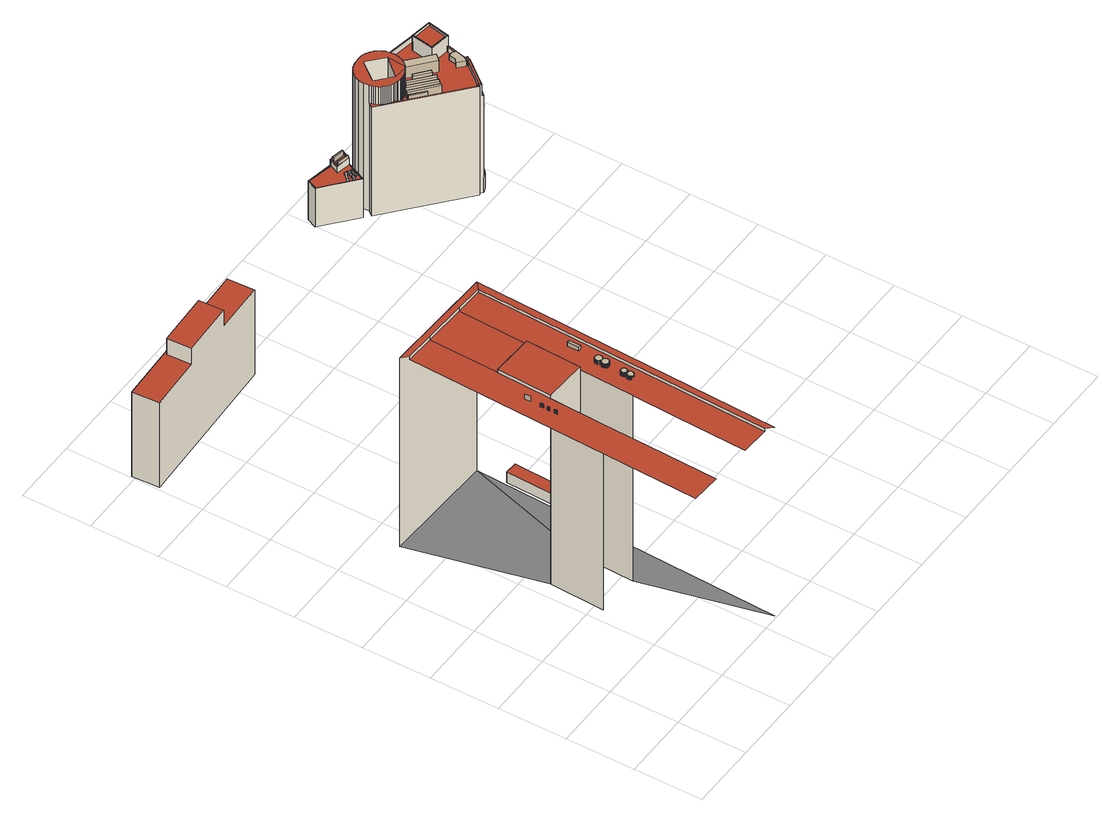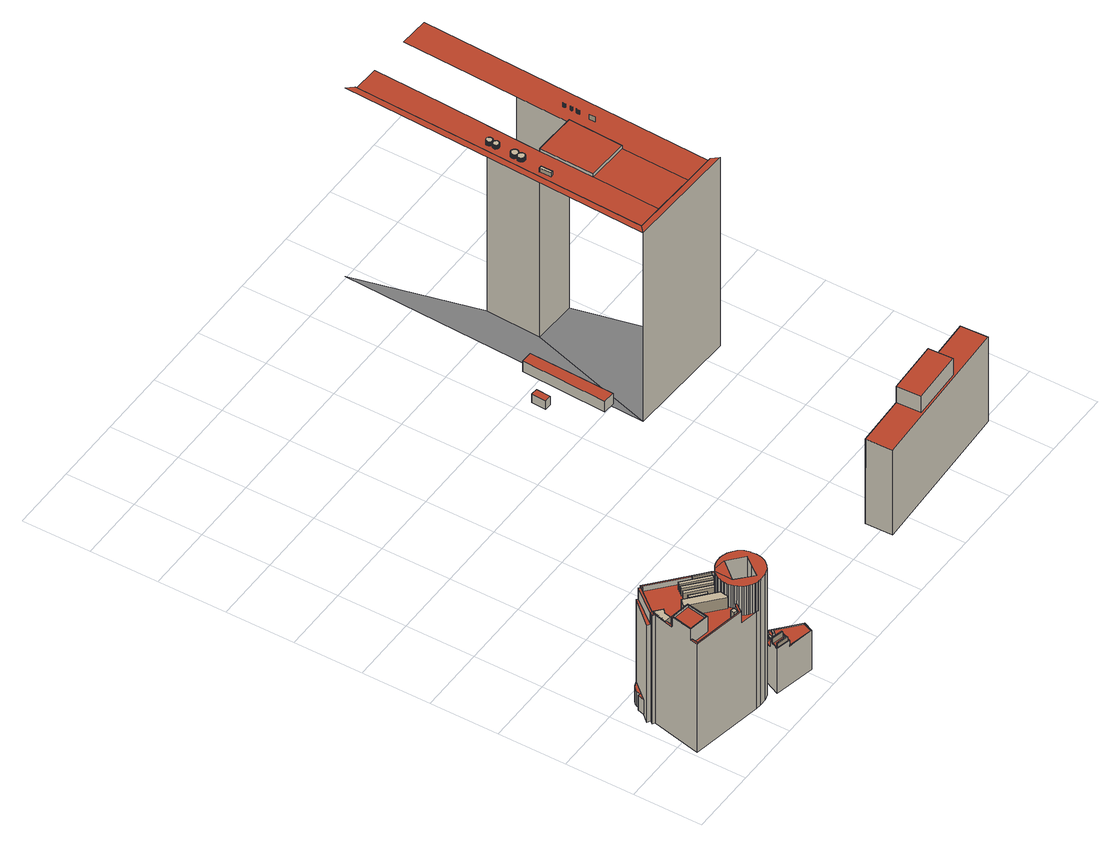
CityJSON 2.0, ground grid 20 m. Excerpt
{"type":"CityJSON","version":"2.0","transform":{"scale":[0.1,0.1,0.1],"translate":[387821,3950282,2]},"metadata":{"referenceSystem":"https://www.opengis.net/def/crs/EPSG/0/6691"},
"CityObjects":{
"building1":{"type":"Building","attributes":{"延べ面積換算係数":"1","大字・町コード":"6","町・丁目コード":"1","13+区市町村コード+大字・町コード+町・丁目コード":"13101006001","地区計画":"竹橋地区","class":"3002","usage":"403","measuredHeight":63.7,"storeysAboveGround":15,"storeysBelowGround":3,"RiverFloodingRiskAttribute.description":"10","RiverFloodingRiskAttribute.rank":"1","RiverFloodingRiskAttribute.depth":0.06,"RiverFloodingRiskAttribute.adminType":"2","RiverFloodingRiskAttribute.scale":"2","HighTideRiskAttribute.description":"2","HighTideRiskAttribute.rank":"1","HighTideRiskAttribute.depth":0.18,"BuildingDetailAttribute.buildingRoofEdgeArea":2776.63,"BuildingDetailAttribute.fireproofStructureType":"1001","BuildingDetailAttribute.urbanPlanType":"21","BuildingDetailAttribute.areaClassificationType":"22","BuildingDetailAttribute.districtsAndZonesType":"10","BuildingDetailAttribute.landUseType":"212","BuildingDetailAttribute.detailedUsage":"1241","BuildingDetailAttribute.specifiedBuildingCoverageRate":80,"BuildingDetailAttribute.specifiedFloorAreaRate":900,"BuildingDetailAttribute.surveyYear":2021,"BuildingIDAttribute.prefecture":"13","BuildingIDAttribute.city":"13101"},"address":[{"country":"日本","locality":"東京都千代田区大手町一丁目"}],"children":["building1-1"],"geometry":[{"type":"MultiSurface","lod":"2","boundaries":[[[0,1,2,3,4,5,6,7]],[[0,7,8,9]],[[10,1,0,11]],[[12,11,0,9,13,14]],[[11,12,15,10]],[[16,3,2,17]],[[18,19,13,9]],[[13,20,21,14]],[[15,22,1,10]],[[21,23,24,25,26,27,22,14]],[[19,28,20,13]],[[27,2,1,22]],[[12,14,22,15]],[[17,2,27,29]],[[30,16,17,29,31,32]],[[25,33,31,26]],[[19,18,30,32]],[[31,33,34,32]],[[29,27,26,31]]],"semantics":{"surfaces":[{"type":"RoofSurface"},{"type":"WallSurface"},{"type":"GroundSurface"}],"values":[0,1,1,1,0,1,2,1,1,0,2,0,1,1,0,1,1,0,1]}}]},
"building1-1":{"type":"BuildingInstallation","parents":["building1"],"geometry":[{"type":"MultiSurface","lod":"2","boundaries":[[[35,36,37,38]],[[39,40,36,35]],[[41,42,40,39]],[[43,44,42,41]],[[45,46,44,43]],[[47,48,46,45]],[[49,50,48,47]],[[51,52,53,54]],[[54,53,50,49]],[[55,56,57,58]],[[59,60,56,55]],[[61,62,60,59]],[[63,64,62,61]],[[65,66,64,63]],[[67,68,66,65]],[[69,70,68,67]],[[71,72,73,74]],[[75,76,72,71]],[[77,78,76,75]],[[79,80,78,77]],[[81,82,80,79]],[[83,84,82,81]],[[85,86,87,88]],[[89,90,84,83]],[[87,86,91,92]],[[92,91,93,94]],[[95,96,90,89]],[[94,93,96,95]],[[97,98,99,100]],[[101,102,103,104]],[[105,106,102,101]],[[107,108,106,105]],[[104,103,109,110]],[[110,109,111,112]],[[113,114,108,107]],[[112,111,115,116]],[[117,118,114,113]],[[119,120,118,117]],[[116,115,121,122]],[[122,121,123,124]],[[124,123,125,126]],[[126,125,127,128]],[[128,127,129,130]],[[130,129,131,132]],[[132,131,133,134]],[[134,133,135,136]],[[137,138,139,140]],[[140,139,141,142]],[[143,144,138,137]],[[142,141,145,146]],[[147,148,144,143]],[[149,150,148,147]],[[146,145,151,152]],[[153,154,150,149]],[[152,151,155,156]],[[136,135,157,158]],[[159,160,154,153]],[[156,155,161,162]],[[163,164,160,159]],[[158,157,165,166]],[[167,168,164,163]],[[162,161,169,170]],[[111,109,103,102,106,108,114,118,120,171,172,173,174,175,176,177,178,179,180,181,182,183,184,185,186,187,188,189,190,191,192,193,194,195,196,197,198,199,200,201,202,203,204,205,206,207,208,165,157,135,133,131,129,127,125,123,121,115]],[[126,128,130,132,134,136,158,166,209,210,211,212,213,214,215,216,217,218,219,220,221,222,223,224,225,226,227,228,229,230,231,232,233,234,235,236,237,238,239,240,241,242,243,244,245,246,119,117,113,107,105,101,104,110,112,116,122,124]],[[247,248,168,167]],[[166,165,208,209]],[[170,169,249,250]],[[251,252,248,247]],[[250,249,253,254]],[[209,208,207,210]],[[255,256,252,251]],[[254,253,257,258]],[[210,207,206,211]],[[258,257,259,260]],[[211,206,205,212]],[[261,262,256,255]],[[260,259,263,264]],[[265,266,262,261]],[[232,185,184,233]],[[212,205,204,213]],[[267,268,266,265]],[[231,186,185,232]],[[264,263,269,270]],[[213,204,203,214]],[[230,187,186,231]],[[271,272,268,267]],[[214,203,202,215]],[[270,269,273,274]],[[229,188,187,230]],[[275,276,277,278,279,280,281,271,267,265,261,255,251,247,167,163,159,153,149,147,143,137,140,142,146,152,156,162,170,250,254,258,260,264,270,274,282,283,284,285,286,287,288,289,290,291,292,293,294,295,296,297,298,299,300]],[[301,302,303,304,305,306,307,308,309,310,311,312,313,314,315,316,317,273,269,263,259,257,253,249,169,161,155,151,145,141,139,138,144,148,150,154,160,164,168,248,252,256,262,266,268,272,318,319,320,321,322,323,324,325,326]],[[228,189,188,229]],[[215,202,201,216]],[[281,318,272,271]],[[227,190,189,228]],[[216,201,200,217]],[[274,273,317,282]],[[226,191,190,227]],[[217,200,199,218]],[[280,319,318,281]],[[225,192,191,226]],[[218,199,198,219]],[[282,317,316,283]],[[219,198,197,220]],[[224,193,192,225]],[[279,320,319,280]],[[223,194,193,224]],[[220,197,196,221]],[[222,195,194,223]],[[221,196,195,222]],[[283,316,315,284]],[[278,321,320,279]],[[284,315,314,285]],[[277,322,321,278]],[[285,314,313,286]],[[276,323,322,277]],[[286,313,312,287]],[[275,324,323,276]],[[287,312,311,288]],[[300,325,324,275]],[[288,311,310,289]],[[299,326,325,300]],[[289,310,309,290]],[[298,301,326,299]],[[327,328,329,330]],[[330,329,331,332]],[[333,334,328,327]],[[297,302,301,298]],[[332,331,335,336]],[[337,338,334,333]],[[290,309,308,291]],[[336,335,339,340]],[[296,303,302,297]],[[291,308,307,292]],[[340,339,341,342]],[[343,344,338,337]],[[292,307,306,293]],[[295,304,303,296]],[[293,306,305,294]],[[294,305,304,295]],[[342,341,345,346]],[[347,348,344,343]],[[346,345,349,350]],[[351,352,348,347]],[[350,349,353,354]],[[355,356,352,351]],[[354,353,357,358]],[[359,360,356,355]],[[358,357,361,362]],[[363,364,360,359]],[[362,361,365,366]],[[367,368,364,363]],[[366,365,369,370]],[[371,372,368,367]],[[370,369,373,374]],[[375,376,372,371]],[[374,373,377,378]],[[379,380,376,375]],[[378,377,381,382]],[[383,384,380,379]],[[385,386,387,388]],[[389,390,386,385]],[[388,387,391,392]],[[393,394,390,389]],[[392,391,395,396]],[[397,398,394,393]],[[382,381,399,400]],[[401,402,384,383]],[[396,395,403,404]],[[404,403,405,406]],[[407,408,398,397]],[[406,405,409,410]],[[411,412,402,401]],[[413,414,408,407]],[[410,409,415,416]],[[417,418,414,413]],[[400,399,419,420]],[[421,422,412,411]],[[416,415,423,424]],[[425,426,418,417]],[[427,428,426,425]],[[420,419,429,430]],[[431,432,422,421]],[[424,423,433,434]],[[435,436,428,427]],[[430,429,436,435]],[[437,438,432,431]],[[434,433,439,440]],[[435,436,441,442]],[[443,444,438,437]],[[440,439,445,446]],[[447,448,444,443]],[[446,445,449,450]],[[415,409,405,403,395,391,387,386,390,394,398,408,414,418,426,428,436,441,436,429,419,399,381,377,373,369,365,361,357,353,349,345,341,339,335,331,329,328,334,338,344,348,352,356,360,364,368,372,376,380,384,402,412,422,432,438,444,448,451,452,453,454,455,456,457,458,459,460,461,462,463,464,465,466,467,468,469,470,471,472,473,474,475,476,477,478,479,480,481,482,483,484,485,486,487,488,489,490,491,492,493,494,495,496,497,498,499,500,501,502,503,504,505,506,507,508,509,510,511,449,445,439,433,423]],[[440,446,450,512,513,514,515,516,517,518,519,520,521,522,523,524,525,526,527,528,529,530,531,532,533,534,535,536,537,538,539,540,541,542,543,544,545,546,547,548,549,550,551,552,553,554,555,556,557,558,559,560,561,562,563,564,565,566,567,568,569,570,571,572,447,443,437,431,421,411,401,383,379,375,371,367,363,359,355,351,347,343,337,333,327,330,332,336,340,342,346,350,354,358,362,366,370,374,378,382,400,420,430,435,442,435,427,425,417,413,407,397,393,389,385,388,392,396,404,406,410,416,424,434]],[[572,451,448,447]],[[450,449,511,512]],[[571,452,451,572]],[[512,511,510,513]],[[570,453,452,571]],[[513,510,509,514]],[[549,474,473,550]],[[550,473,472,551]],[[569,454,453,570]],[[514,509,508,515]],[[548,475,474,549]],[[551,472,471,552]],[[568,455,454,569]],[[547,476,475,548]],[[552,471,470,553]],[[567,456,455,568]],[[553,470,469,554]],[[566,457,456,567]],[[515,508,507,516]],[[546,477,476,547]],[[565,458,457,566]],[[554,469,468,555]],[[516,507,506,517]],[[564,459,458,565]],[[545,478,477,546]],[[555,468,467,556]],[[563,460,459,564]],[[562,461,460,563]],[[517,506,505,518]],[[544,479,478,545]],[[556,467,466,557]],[[561,462,461,562]],[[557,466,465,558]],[[558,465,464,559]],[[560,463,462,561]],[[559,464,463,560]],[[518,505,504,519]],[[543,480,479,544]],[[519,504,503,520]],[[542,481,480,543]],[[520,503,502,521]],[[541,482,481,542]],[[521,502,501,522]],[[540,483,482,541]],[[539,484,483,540]],[[522,501,500,523]],[[538,485,484,539]],[[523,500,499,524]],[[537,486,485,538]],[[524,499,498,525]],[[525,498,497,526]],[[536,487,486,537]],[[526,497,496,527]],[[535,488,487,536]],[[527,496,495,528]],[[534,489,488,535]],[[528,495,494,529]],[[533,490,489,534]],[[532,491,490,533]],[[529,494,493,530]],[[531,492,491,532]],[[530,493,492,531]],[[573,574,575,576]],[[577,573,576,578]],[[577,579,574,573]],[[576,575,580,578]],[[574,579,580,575]],[[579,577,578,580]]]}]},
"building2":{"type":"Building","attributes":{"地区計画":"竹橋地区","class":"3003","usage":"461","measuredHeight":3.8,"storeysAboveGround":9999,"storeysBelowGround":9999,"RiverFloodingRiskAttribute.description":"8","RiverFloodingRiskAttribute.rank":"1","RiverFloodingRiskAttribute.depth":0.246,"RiverFloodingRiskAttribute.adminType":"2","RiverFloodingRiskAttribute.scale":"2","HighTideRiskAttribute.description":"2","HighTideRiskAttribute.rank":"1","HighTideRiskAttribute.depth":0.09,"BuildingDetailAttribute.buildingRoofEdgeArea":-9999,"BuildingDetailAttribute.fireproofStructureType":"1011","BuildingDetailAttribute.urbanPlanType":"21","BuildingDetailAttribute.areaClassificationType":"22","BuildingDetailAttribute.districtsAndZonesType":"10","BuildingDetailAttribute.landUseType":"212","BuildingDetailAttribute.detailedUsage":"0","BuildingDetailAttribute.specifiedBuildingCoverageRate":80,"BuildingDetailAttribute.specifiedFloorAreaRate":900,"BuildingDetailAttribute.surveyYear":"0001","BuildingIDAttribute.prefecture":"13","BuildingIDAttribute.city":"13101"},"geometry":[{"type":"Solid","lod":"2","boundaries":[[[[581,582,583,584]],[[585,586,587,588]],[[582,581,586,585]],[[584,583,588,587]],[[583,582,585,588]],[[581,584,587,586]]]],"semantics":{"surfaces":[{"type":"GroundSurface"},{"type":"RoofSurface"},{"type":"WallSurface"}],"values":[[0,1,2,2,2,2]]}}]},
"building3":{"type":"Building","attributes":{"延べ面積換算係数":"1","大字・町コード":"25","町・丁目コード":"3","13+区市町村コード+大字・町コード+町・丁目コード":"13101025003","地区計画":"神田錦町南部地区","class":"3002","usage":"401","measuredHeight":34.4,"storeysAboveGround":8,"storeysBelowGround":1,"RiverFloodingRiskAttribute.description":"31","RiverFloodingRiskAttribute.rank":"1","RiverFloodingRiskAttribute.depth":0.261,"RiverFloodingRiskAttribute.adminType":"2","RiverFloodingRiskAttribute.scale":"2","HighTideRiskAttribute.description":"2","HighTideRiskAttribute.rank":"2","HighTideRiskAttribute.depth":0.63,"BuildingDetailAttribute.buildingRoofEdgeArea":367.77,"BuildingDetailAttribute.fireproofStructureType":"1001","BuildingDetailAttribute.urbanPlanType":"21","BuildingDetailAttribute.areaClassificationType":"22","BuildingDetailAttribute.districtsAndZonesType":"10","BuildingDetailAttribute.landUseType":"212","BuildingDetailAttribute.detailedUsage":"1210","BuildingDetailAttribute.specifiedBuildingCoverageRate":80,"BuildingDetailAttribute.specifiedFloorAreaRate":700,"BuildingDetailAttribute.surveyYear":2021,"BuildingIDAttribute.prefecture":"13","BuildingIDAttribute.city":"13101"},"address":[{"country":"日本","locality":"東京都千代田区神田錦町三丁目"}],"geometry":[{"type":"Solid","lod":"2","boundaries":[[[[589,590,591,592]],[[593,594,595,596,597,598,599,600]],[[601,602,603,604]],[[597,596,604,603,593,600,591,590]],[[592,599,598,589]],[[589,598,597,590]],[[591,600,599,592]],[[602,601,595,594]],[[603,602,594,593]],[[601,604,596,595]]]],"semantics":{"surfaces":[{"type":"GroundSurface"},{"type":"RoofSurface"},{"type":"WallSurface"}],"values":[[0,1,1,2,2,2,2,2,2,2]]}}]},
"building4":{"type":"Building","attributes":{"地区計画":"竹橋地区","class":"3003","usage":"461","measuredHeight":3.1,"storeysAboveGround":9999,"storeysBelowGround":9999,"RiverFloodingRiskAttribute.description":"8","RiverFloodingRiskAttribute.rank":"1","RiverFloodingRiskAttribute.depth":0.298,"RiverFloodingRiskAttribute.adminType":"2","RiverFloodingRiskAttribute.scale":"2","HighTideRiskAttribute.description":"2","HighTideRiskAttribute.rank":"1","HighTideRiskAttribute.depth":0.06,"BuildingDetailAttribute.buildingRoofEdgeArea":-9999,"BuildingDetailAttribute.fireproofStructureType":"1011","BuildingDetailAttribute.urbanPlanType":"21","BuildingDetailAttribute.areaClassificationType":"22","BuildingDetailAttribute.districtsAndZonesType":"10","BuildingDetailAttribute.landUseType":"215","BuildingDetailAttribute.detailedUsage":"0","BuildingDetailAttribute.specifiedBuildingCoverageRate":80,"BuildingDetailAttribute.specifiedFloorAreaRate":900,"BuildingDetailAttribute.surveyYear":"0001","BuildingIDAttribute.prefecture":"13","BuildingIDAttribute.city":"13101"},"geometry":[{"type":"Solid","lod":"2","boundaries":[[[[605,606,607,608]],[[609,610,611,612]],[[606,605,610,609]],[[607,606,609,612]],[[608,607,612,611]],[[605,608,611,610]]]],"semantics":{"surfaces":[{"type":"GroundSurface"},{"type":"RoofSurface"},{"type":"WallSurface"}],"values":[[0,1,2,2,2,2]]}}]},
"building5":{"type":"Building","attributes":{"延べ面積換算係数":"1","大字・町コード":"25","町・丁目コード":"3","13+区市町村コード+大字・町コード+町・丁目コード":"13101025003","地区計画":"神田錦町南部地区","class":"3002","usage":"401","measuredHeight":12.4,"storeysAboveGround":4,"storeysBelowGround":0,"RiverFloodingRiskAttribute.description":"31","RiverFloodingRiskAttribute.rank":"1","RiverFloodingRiskAttribute.depth":0.134,"RiverFloodingRiskAttribute.adminType":"2","RiverFloodingRiskAttribute.scale":"2","HighTideRiskAttribute.description":"2","HighTideRiskAttribute.rank":"1","HighTideRiskAttribute.depth":0.24,"BuildingDetailAttribute.buildingRoofEdgeArea":74.14,"BuildingDetailAttribute.fireproofStructureType":"1001","BuildingDetailAttribute.urbanPlanType":"21","BuildingDetailAttribute.areaClassificationType":"22","BuildingDetailAttribute.districtsAndZonesType":"10","BuildingDetailAttribute.landUseType":"212","BuildingDetailAttribute.detailedUsage":"1210","BuildingDetailAttribute.specifiedBuildingCoverageRate":80,"BuildingDetailAttribute.specifiedFloorAreaRate":700,"BuildingDetailAttribute.surveyYear":2021,"BuildingIDAttribute.prefecture":"13","BuildingIDAttribute.city":"13101"},"address":[{"country":"日本","locality":"東京都千代田区神田錦町三丁目"}],"children":["building5-1"],"geometry":[{"type":"Solid","lod":"2","boundaries":[[[[613,614,615,616]],[[617,618,619,620]],[[621,618,617,622]],[[623,624,625,626]],[[627,628,629]],[[630,631,632,633,634,635,636,637]],[[619,638,639,620]],[[639,638,621,622]],[[640,641,623,626]],[[629,641,640,627]],[[642,643,644,645]],[[624,646,647,625]],[[647,646,648]],[[616,626,625,613]],[[642,645,619,618]],[[615,640,626,616]],[[637,636,624,623]],[[639,622,627,640,615,614]],[[620,639,614,613,625,647]],[[644,643,621,638]],[[617,620,647,648,634,633]],[[635,634,648,646]],[[632,631,629,628]],[[627,622,617,633,632,628]],[[631,630,641,629]],[[645,644,638,619]],[[630,637,623,641]],[[636,635,646,624]],[[643,642,618,621]]]],"semantics":{"surfaces":[{"type":"GroundSurface"},{"type":"RoofSurface"},{"type":"WallSurface"}],"values":[[0,1,1,1,1,1,1,1,1,1,1,1,1,2,2,2,2,2,2,2,2,2,2,2,2,2,2,2,2]]}}]},
"building5-1":{"type":"BuildingInstallation","parents":["building5"],"geometry":[{"type":"MultiSurface","lod":"2","boundaries":[[[649,650,651,652]],[[653,654,655,656]],[[657,658,659,660,661,662]],[[663,664,665,666]],[[667,668,669]],[[670,671,672,673]],[[674,675,676,677,678]],[[679,680,681]],[[661,682,683,662]],[[662,683,684,657]],[[660,685,682,661]],[[686,687,684,683,682,685]],[[649,688,689,650]],[[659,686,685,660]],[[652,690,688,649]],[[691,692,671,670,669]],[[688,690,693,689]],[[658,687,686,659]],[[657,684,687,658]],[[650,689,693,651]],[[651,693,690,652]],[[694,695,664,663]],[[666,696,694,663]],[[697,698,681,680,678,677]],[[679,674,678,680]],[[694,696,699,695]],[[664,695,699,665]],[[699,696,666,665]],[[700,701,656,655]],[[656,701,702,653]],[[702,701,700,703]],[[668,704,691,669]],[[669,670,673,667]],[[705,692,691,704]],[[671,692,705,672]],[[703,700,655,654]],[[702,703,654,653]],[[706,697,677,676]],[[698,697,706,707]],[[707,675,674,679,681,698]],[[705,704,668,667,673,672]],[[675,707,706,676]]]}]},
"building6":{"type":"Building","attributes":{"延べ面積換算係数":"1","大字・町コード":"25","町・丁目コード":"3","13+区市町村コード+大字・町コード+町・丁目コード":"13101025003","地区計画":"神田錦町南部地区","class":"3002","usage":"401","measuredHeight":39,"storeysAboveGround":9,"storeysBelowGround":0,"RiverFloodingRiskAttribute.description":"8","RiverFloodingRiskAttribute.rank":"1","RiverFloodingRiskAttribute.depth":0.46,"RiverFloodingRiskAttribute.adminType":"2","RiverFloodingRiskAttribute.scale":"2","HighTideRiskAttribute.description":"2","HighTideRiskAttribute.rank":"1","HighTideRiskAttribute.depth":0.34,"BuildingDetailAttribute.buildingRoofEdgeArea":512.76,"BuildingDetailAttribute.fireproofStructureType":"1001","BuildingDetailAttribute.urbanPlanType":"21","BuildingDetailAttribute.areaClassificationType":"22","BuildingDetailAttribute.districtsAndZonesType":"10","BuildingDetailAttribute.landUseType":"212","BuildingDetailAttribute.detailedUsage":"1210","BuildingDetailAttribute.specifiedBuildingCoverageRate":80,"BuildingDetailAttribute.specifiedFloorAreaRate":700,"BuildingDetailAttribute.surveyYear":2021,"BuildingIDAttribute.prefecture":"13","BuildingIDAttribute.city":"13101"},"address":[{"country":"日本","locality":"東京都千代田区神田錦町三丁目"}],"children":["building6-1"],"geometry":[{"type":"Solid","lod":"2","boundaries":[[[[708,709,710,711,712,713,714,715,716,717,718,719,720,721,722,723,724,725,726,727,728,729,730,731]],[[732,733,734,735]],[[736,737,738]],[[739,740,741,742]],[[743,744,745,746]],[[747,748,749,750]],[[751,752,753,754,755,756,757,758,759,760,761,762,763,764,765,766,767,768,769,770,771,772,773,774,775,776,777,778,779,780,781,782,783,784,785,786,787,788,789,790,791,792,793,794]],[[795,796,797,798]],[[744,739,742,745]],[[799,796,795,800]],[[801,802,803,804]],[[805,806,807,808]],[[809,810,811]],[[812,813,814,815]],[[816,807,806,817,818,819,820,821,822,823,824,825,826,827,828]],[[734,799,800,735]],[[829,830,831,832]],[[749,733,732,750]],[[833,834,835,836,837,838,839,840,841,842,843,844,845,846]],[[797,805,808,798]],[[847,848,849,850,851,852,853]],[[854,855,856,857,858]],[[859,860,861,862]],[[747,863,748]],[[738,859,862,736]],[[740,743,746,741]],[[861,860,810,809]],[[864,865,866,867,868,869,870,871,872,873,874,875,876,877,878,879,880,881,882,883,884,885,886,887,888,889,890,891,892,893,894,895,896,897,898,899,900,901,902,903,904,905,906,907,812,815,908,909,910,814,813,911,912,913,914,915,916,917,918,919,920,921,922,923]],[[780,812,907,781]],[[722,850,849,723]],[[783,905,904,784]],[[889,888,826,825]],[[873,872,838,837]],[[767,922,921,768]],[[724,798,808,725]],[[752,751,796,799]],[[857,856,910,909]],[[764,763,859,738]],[[708,879,878,709]],[[761,760,811,810]],[[769,920,919,770]],[[896,895,819,818]],[[872,871,839,838]],[[855,854,815,814]],[[774,915,914,775]],[[877,876,834,833,711,710]],[[829,832,740,739]],[[867,866,844,843]],[[876,875,835,834]],[[773,916,915,774]],[[784,904,903,785]],[[888,887,827,826]],[[786,902,901,787]],[[776,913,912,777]],[[854,858,908,815]],[[753,752,799,734]],[[731,880,879,708]],[[718,847,853,719]],[[766,923,922,767]],[[875,874,836,835]],[[858,857,909,908]],[[768,921,920,769]],[[756,755,749,748]],[[890,889,825,824]],[[874,873,837,836]],[[757,756,748,863]],[[721,851,850,722]],[[765,764,738,737]],[[747,745,742,758,757,863]],[[751,794,797,796]],[[754,753,734,733]],[[898,897,817,791,790]],[[792,791,817,806]],[[730,881,880,731]],[[714,732,735,715]],[[869,868,842,841]],[[830,829,739,744]],[[785,903,902,786]],[[794,793,805,797]],[[772,917,916,773]],[[886,885,816,828]],[[856,855,814,910]],[[793,792,806,805]],[[809,811,760,759,741,746]],[[887,886,828,827]],[[727,884,883,728]],[[719,853,852,720]],[[899,789,788,900]],[[777,912,911,778]],[[728,883,882,729]],[[866,865,845,844]],[[726,807,816,885,884,727]],[[762,761,810,860]],[[746,745,747,750,713,712,861,809]],[[763,762,860,859]],[[831,830,744,743]],[[832,831,743,740]],[[845,865,864,737,736]],[[771,918,917,772]],[[729,882,881,730]],[[720,852,851,721]],[[900,788,787,901]],[[775,914,913,776]],[[895,894,820,819]],[[868,867,843,842]],[[741,759,758,742]],[[862,846,845,736]],[[717,716,803,802,849,848]],[[891,890,824,823]],[[725,808,807,726]],[[892,891,823,822]],[[766,765,737,864,923]],[[717,848,847,718]],[[755,754,733,749]],[[713,750,732,714]],[[894,893,821,820]],[[724,723,849,802,801,795,798]],[[782,906,905,783]],[[709,878,877,710]],[[897,896,818,817]],[[898,790,789,899]],[[871,870,840,839]],[[781,907,906,782]],[[893,892,822,821]],[[778,911,813,779]],[[779,813,812,780]],[[870,869,841,840]],[[862,861,712,711,833,846]],[[800,795,801,804]],[[735,800,804,803,716,715]],[[770,919,918,771]]]],"semantics":{"surfaces":[{"type":"GroundSurface"},{"type":"RoofSurface"},{"type":"WallSurface"}],"values":[[0,1,1,1,1,1,1,1,1,1,1,1,1,1,1,1,1,1,1,1,1,1,1,1,1,1,1,1,2,2,2,2,2,2,2,2,2,2,2,2,2,2,2,2,2,2,2,2,2,2,2,2,2,2,2,2,2,2,2,2,2,2,2,2,2,2,2,2,2,2,2,2,2,2,2,2,2,2,2,2,2,2,2,2,2,2,2,2,2,2,2,2,2,2,2,2,2,2,2,2,2,2,2,2,2,2,2,2,2,2,2,2,2,2,2,2,2,2,2,2,2,2,2,2,2,2,2,2,2,2,2]]}}]},
"building6-1":{"type":"BuildingInstallation","parents":["building6"],"geometry":[{"type":"MultiSurface","lod":"2","boundaries":[[[924,925,926,927,928,929,755]],[[930,749,931,932,933]],[[934,935,936,937]],[[938,939,940,941]],[[938,942,943,939]],[[944,945,946,947,948,949]],[[950,951,952,953]],[[954,955,950,953,956]],[[957,958,959,960]],[[961,962,963,771,964,769,965,966]],[[967,968,969,970]],[[971,972,936,935]],[[947,973,974,948]],[[975,946,945,976]],[[977,978,955,954]],[[979,980,958,957]],[[941,981,942,938]],[[934,982,971,935]],[[983,981,941,940]],[[948,974,984,949]],[[942,981,983,943]],[[949,984,985,944]],[[944,985,976,945]],[[953,952,986,956]],[[939,943,983,940]],[[956,986,977,954]],[[937,987,982,934]],[[982,987,972,971]],[[975,976,985,984,974,973]],[[962,988,989,963]],[[963,989,990,771]],[[771,990,991,964]],[[964,991,992,769]],[[769,992,993,965]],[[960,994,979,957]],[[978,977,986,952,951]],[[967,995,996,968]],[[936,972,987,937]],[[970,997,995,967]],[[995,997,998,996]],[[968,996,998,969]],[[959,999,994,960]],[[999,980,979,994]],[[969,998,997,970]],[[975,973,947,946]],[[961,1000,988,962]],[[978,951,950,955]],[[991,990,989,988,1000,1001,993,992]],[[980,999,959,958]],[[965,993,1001,966]],[[1000,961,966,1001]],[[1002,1003,927,926]],[[1004,1002,926,925]],[[1003,1005,928,927]],[[1006,1007,1005,1003,1002,1004]],[[1004,925,924,930,933,1006]],[[930,924,755,749]],[[929,928,1005,1007,932,931]],[[929,931,749,755]],[[932,1007,1006,933]]]}]}
},
"vertices":[
[236,527,649],[243,688,649],[250,892,649],[164,895,649],[131,32,649],[217,28,649],[225,233,649],[230,368,649],[230,368,14],[236,527,14],[243,688,659],[236,527,659],[362,522,659],[362,522,14],[362,522,649],[368,683,659],[164,895,659],[250,892,659],[147,914,14],[477,901,14],[355,363,14],[355,363,649],[368,683,649],[350,228,649],[342,23,649],[425,20,649],[458,884,649],[376,887,649],[442,1,14],[376,887,659],[147,914,659],[458,884,659],[477,901,659],[425,20,659],[442,1,659],
[197,484,649],[197,484,662],[197,483,662],[197,483,649],[198,485,649],[198,485,662],[198,486,649],[198,486,662],[198,487,649],[198,487,662],[198,488,649],[198,488,662],[198,489,649],[198,489,662],[198,490,649],[198,490,662],[197,492,649],[197,492,662],[197,491,662],[197,491,649],[197,506,649],[197,506,662],[197,505,662],[197,505,649],[198,507,649],[198,507,662],[198,508,649],[198,508,662],[198,509,649],[198,509,662],[198,510,649],[198,510,662],[197,511,649],[197,511,662],[197,512,649],[197,512,662],[198,523,649],[198,523,662],[197,522,662],[197,522,649],[198,524,649],[198,524,662],[199,525,649],[199,525,662],[199,526,649],[199,526,662],[199,527,649],[199,527,662],[199,528,649],[199,528,662],[197,533,662],[198,533,662],[198,533,649],[197,533,649],[199,529,649],[199,529,662],[198,532,662],[198,532,649],[198,531,662],[198,531,649],[199,530,649],[199,530,662],[200,580,649],[200,580,666],[200,563,666],[200,563,649],[398,400,649],[398,400,662],[398,401,662],[398,401,649],[398,399,649],[398,399,662],[399,398,649],[399,398,662],[398,402,662],[398,402,649],[398,403,662],[398,403,649],[400,397,649],[400,397,662],[398,404,662],[398,404,649],[400,396,649],[400,396,662],[401,396,649],[401,396,662],[398,405,662],[398,405,649],[398,406,662],[398,406,649],[399,407,662],[399,407,649],[399,408,662],[399,408,649],[400,408,662],[400,408,649],[400,409,662],[400,409,649],[401,410,662],[401,410,649],[402,410,662],[402,410,649],[399,419,649],[399,419,662],[399,420,662],[399,420,649],[399,421,662],[399,421,649],[400,418,649],[400,418,662],[399,422,662],[399,422,649],[400,417,649],[400,417,662],[401,417,649],[401,417,662],[399,423,662],[399,423,649],[401,416,649],[401,416,662],[399,424,662],[399,424,649],[403,411,662],[403,411,649],[402,416,649],[402,416,662],[399,425,662],[399,425,649],[402,415,649],[402,415,662],[404,411,662],[404,411,649],[403,415,649],[403,415,662],[400,426,662],[400,426,649],[401,395,662],[402,395,662],[403,395,662],[403,394,662],[404,394,662],[405,394,662],[406,394,662],[407,394,662],[408,394,662],[409,394,662],[410,394,662],[411,395,662],[412,396,662],[413,396,662],[413,397,662],[414,397,662],[414,398,662],[414,399,662],[415,399,662],[415,400,662],[415,401,662],[415,402,662],[415,403,662],[415,404,662],[415,405,662],[415,406,662],[414,407,662],[414,408,662],[413,409,662],[412,409,662],[412,410,662],[411,410,662],[410,411,662],[409,411,662],[408,411,662],[407,411,662],[406,411,662],[405,411,662],[405,411,649],[406,411,649],[407,411,649],[408,411,649],[409,411,649],[410,411,649],[411,410,649],[412,410,649],[412,409,649],[413,409,649],[414,408,649],[414,407,649],[415,406,649],[415,405,649],[415,404,649],[415,403,649],[415,402,649],[415,401,649],[415,400,649],[415,399,649],[414,399,649],[414,398,649],[414,397,649],[413,397,649],[413,396,649],[412,396,649],[411,395,649],[410,394,649],[409,394,649],[408,394,649],[407,394,649],[406,394,649],[405,394,649],[404,394,649],[403,394,649],[403,395,649],[402,395,649],[401,395,649],[404,414,649],[404,414,662],[400,427,662],[400,427,649],[405,414,649],[405,414,662],[401,428,662],[401,428,649],[406,413,649],[406,413,662],[401,429,662],[401,429,649],[402,429,662],[402,429,649],[407,413,649],[407,413,662],[403,430,662],[403,430,649],[408,413,649],[408,413,662],[409,413,649],[409,413,662],[404,430,662],[404,430,649],[410,414,649],[410,414,662],[405,431,662],[405,431,649],[415,418,649],[415,417,649],[414,416,649],[413,415,649],[412,415,649],[412,414,649],[411,414,649],[406,431,649],[407,431,649],[408,431,649],[409,431,649],[410,431,649],[411,430,649],[412,430,649],[413,429,649],[414,428,649],[415,427,649],[415,426,649],[416,426,649],[416,425,649],[416,424,649],[416,423,649],[416,422,649],[416,421,649],[416,420,649],[416,419,649],[416,421,662],[416,422,662],[416,423,662],[416,424,662],[416,425,662],[416,426,662],[415,426,662],[415,427,662],[414,428,662],[413,429,662],[412,430,662],[411,430,662],[410,431,662],[409,431,662],[408,431,662],[407,431,662],[406,431,662],[411,414,662],[412,414,662],[412,415,662],[413,415,662],[414,416,662],[415,417,662],[415,418,662],[416,419,662],[416,420,662],[400,475,649],[400,475,662],[400,476,662],[400,476,649],[400,477,662],[400,477,649],[400,474,649],[400,474,662],[399,478,662],[399,478,649],[401,473,649],[401,473,662],[399,479,662],[399,479,649],[399,480,662],[399,480,649],[402,472,649],[402,472,662],[400,480,662],[400,480,649],[402,471,649],[402,471,662],[400,481,662],[400,481,649],[403,471,649],[403,471,662],[400,482,662],[400,482,649],[404,470,649],[404,470,662],[400,483,662],[400,483,649],[405,470,649],[405,470,662],[401,484,662],[401,484,649],[405,469,649],[405,469,662],[401,485,662],[401,485,649],[406,469,649],[406,469,662],[402,485,662],[402,485,649],[407,469,649],[407,469,662],[402,486,662],[402,486,649],[408,468,649],[408,468,662],[403,487,662],[403,487,649],[409,468,649],[409,468,662],[404,487,662],[404,487,649],[410,468,649],[410,468,662],[401,496,649],[401,496,662],[401,497,662],[401,497,649],[402,495,649],[402,495,662],[401,498,662],[401,498,649],[402,494,649],[402,494,662],[401,499,662],[401,499,649],[403,493,649],[403,493,662],[405,488,662],[405,488,649],[411,468,649],[411,468,662],[401,500,662],[401,500,649],[401,501,662],[401,501,649],[404,492,649],[404,492,662],[401,502,662],[401,502,649],[412,468,649],[412,468,662],[404,491,649],[404,491,662],[401,503,662],[401,503,649],[405,491,649],[405,491,662],[406,488,662],[406,488,649],[412,469,649],[412,469,662],[402,504,662],[402,504,649],[406,490,649],[406,490,662],[407,490,649],[407,490,662],[407,489,662],[407,489,649],[413,469,649],[413,469,662],[403,505,662],[403,505,649],[408,489,649],[408,489,662],[414,469,649],[414,469,662],[403,506,662],[403,506,649],[409,489,662],[409,489,649],[415,470,649],[415,470,662],[404,506,662],[404,506,649],[416,470,649],[416,470,662],[404,507,662],[404,507,649],[416,471,662],[417,471,662],[418,472,662],[418,473,662],[419,473,662],[419,474,662],[419,475,662],[420,476,662],[420,477,662],[420,478,662],[420,479,662],[420,480,662],[420,481,662],[419,482,662],[419,483,662],[419,484,662],[418,485,662],[417,486,662],[416,487,662],[415,488,662],[414,488,662],[413,488,662],[412,489,662],[413,489,662],[414,489,662],[415,489,662],[415,490,662],[416,490,662],[417,491,662],[418,491,662],[418,492,662],[419,492,662],[420,493,662],[420,494,662],[420,495,662],[421,496,662],[421,497,662],[421,498,662],[421,499,662],[421,500,662],[421,501,662],[421,502,662],[421,503,662],[420,504,662],[420,505,662],[419,506,662],[418,506,662],[418,507,662],[417,508,662],[416,508,662],[415,509,662],[414,509,662],[413,509,662],[412,509,662],[411,509,662],[410,509,662],[409,509,662],[408,509,662],[407,509,662],[406,508,662],[405,508,662],[405,508,649],[406,508,649],[407,509,649],[408,509,649],[409,509,649],[410,509,649],[411,509,649],[412,509,649],[413,509,649],[414,509,649],[415,509,649],[416,508,649],[417,508,649],[418,507,649],[418,506,649],[419,506,649],[420,505,649],[420,504,649],[421,503,649],[421,502,649],[421,501,649],[421,500,649],[421,499,649],[421,498,649],[421,497,649],[421,496,649],[420,495,649],[420,494,649],[420,493,649],[419,492,649],[418,492,649],[418,491,649],[417,491,649],[416,490,649],[415,490,649],[415,489,649],[414,489,649],[413,489,649],[412,489,649],[413,488,649],[414,488,649],[415,488,649],[416,487,649],[417,486,649],[418,485,649],[419,484,649],[419,483,649],[419,482,649],[420,481,649],[420,480,649],[420,479,649],[420,478,649],[420,477,649],[420,476,649],[419,475,649],[419,474,649],[419,473,649],[418,473,649],[418,472,649],[417,471,649],[416,471,649],[416,561,649],[424,561,649],[424,561,662],[416,561,662],[416,595,649],[416,595,662],[424,595,649],[424,595,662],
[498,559,24],[465,560,24],[474,810,24],[509,808,24],[465,560,60],[498,559,60],[509,808,60],[474,810,60],
[473,1633,4],[476,1554,4],[10,1532,4],[6,1611,4],[169,1540,293],[165,1612,293],[322,1619,293],[326,1547,293],[476,1554,293],[473,1633,293],[6,1611,293],[10,1532,293],[322,1619,348],[165,1612,348],[169,1540,348],[326,1547,348],
[557,679,20],[577,678,20],[575,636,20],[555,637,20],[577,678,49],[557,679,49],[555,637,49],[575,636,49],
[999,1735,20],[1118,1710,20],[1079,1624,20],[986,1706,20],[1063,1690,172],[1066,1691,172],[1078,1716,172],[1076,1719,172],[1104,1684,172],[1105,1682,172],[988,1706,152],[1000,1733,152],[999,1735,152],[986,1706,152],[1105,1682,152],[1103,1682,152],[1103,1680,152],[1078,1627,150],[1103,1680,150],[1103,1682,150],[1063,1690,150],[1076,1717,150],[1074,1717,150],[1000,1733,150],[988,1706,150],[1115,1708,172],[1118,1710,172],[1079,1624,152],[1078,1627,152],[1066,1691,166],[1104,1684,166],[1115,1708,166],[1078,1716,166],[1074,1717,152],[1076,1719,152],[1076,1717,152],
[1064,1644,150],[1067,1652,150],[1073,1650,150],[1070,1642,150],[1086,1664,150],[1090,1663,150],[1082,1644,150],[1078,1645,150],[1068,1673,150],[1072,1669,150],[1067,1663,150],[1066,1664,150],[1055,1652,150],[1052,1655,150],[1071,1658,150],[1076,1670,150],[1081,1667,150],[1076,1656,150],[1102,1685,172],[1101,1683,172],[1068,1691,172],[1068,1691,166],[1069,1695,166],[1102,1687,166],[1102,1685,166],[1077,1714,166],[1111,1707,166],[1110,1703,166],[1076,1710,166],[1076,1713,166],[1077,1714,172],[1076,1713,172],[1076,1714,172],[1055,1652,157],[1052,1655,157],[1068,1673,157],[1066,1664,157],[1067,1663,157],[1072,1669,157],[1064,1644,157],[1067,1652,157],[1070,1642,157],[1068,1691,183],[1069,1695,183],[1073,1650,157],[1071,1658,157],[1076,1670,157],[1076,1656,157],[1076,1710,182],[1076,1714,182],[1081,1667,157],[1082,1644,157],[1078,1645,157],[1086,1664,157],[1090,1663,157],[1101,1683,183],[1102,1687,183],[1110,1703,182],[1111,1707,182],
[1136,1692,20],[1154,1698,20],[1175,1699,20],[1191,1697,20],[1403,1659,20],[1371,1515,20],[1377,1510,20],[1371,1502,20],[1380,1496,20],[1361,1474,20],[1355,1454,20],[1348,1455,20],[1344,1443,20],[1340,1435,20],[1331,1429,20],[1316,1423,20],[1307,1431,20],[1303,1427,20],[1095,1610,20],[1107,1625,20],[1105,1640,20],[1107,1656,20],[1113,1670,20],[1125,1684,20],[1377,1510,390],[1371,1509,390],[1364,1501,390],[1371,1502,390],[1228,1662,390],[1230,1658,390],[1233,1661,390],[1327,1583,425],[1337,1643,425],[1336,1646,425],[1325,1581,425],[1395,1634,425],[1382,1574,425],[1384,1572,425],[1398,1636,425],[1384,1572,390],[1378,1568,390],[1366,1513,390],[1371,1515,390],[1311,1434,373],[1365,1500,373],[1364,1501,373],[1371,1509,373],[1366,1513,373],[1378,1568,373],[1379,1573,373],[1325,1581,373],[1336,1646,373],[1393,1636,373],[1394,1641,373],[1397,1656,373],[1249,1682,373],[1233,1661,373],[1230,1658,373],[1231,1652,373],[1232,1647,373],[1233,1641,373],[1234,1636,373],[1233,1630,373],[1233,1625,373],[1231,1619,373],[1230,1614,373],[1228,1608,373],[1225,1604,373],[1222,1599,373],[1219,1594,373],[1215,1590,373],[1211,1586,373],[1206,1583,373],[1202,1580,373],[1197,1577,373],[1191,1575,373],[1186,1573,373],[1181,1572,373],[1175,1571,373],[1170,1571,373],[1164,1571,373],[1158,1572,373],[1153,1573,373],[1148,1575,373],[1148,1570,373],[1303,1433,373],[1307,1437,373],[1312,1427,390],[1311,1434,390],[1307,1437,390],[1307,1431,390],[1365,1500,390],[1372,1501,390],[1312,1427,351],[1316,1423,351],[1380,1496,351],[1372,1501,351],[1303,1433,390],[1148,1570,390],[1095,1610,390],[1303,1427,390],[1398,1636,390],[1394,1641,390],[1393,1636,390],[1206,1583,450],[1211,1586,450],[1214,1640,450],[1169,1587,450],[1106,1624,390],[1148,1575,390],[1142,1577,390],[1137,1580,390],[1133,1583,390],[1128,1586,390],[1124,1590,390],[1120,1594,390],[1117,1598,390],[1114,1603,390],[1111,1608,390],[1109,1613,390],[1107,1619,390],[1327,1583,417],[1382,1574,417],[1395,1634,417],[1337,1643,417],[1191,1697,351],[1183,1698,351],[1186,1698,351],[1191,1696,351],[1196,1694,351],[1201,1691,351],[1206,1688,351],[1210,1685,351],[1215,1681,351],[1218,1677,351],[1222,1673,351],[1225,1668,351],[1228,1662,351],[1247,1687,351],[1355,1454,70],[1361,1474,70],[1316,1423,70],[1331,1429,70],[1340,1435,70],[1344,1443,70],[1348,1455,70],[1169,1587,375],[1214,1640,375],[1169,1682,375],[1141,1649,375],[1124,1626,375],[1249,1682,390],[1397,1656,390],[1403,1659,390],[1247,1687,390],[1379,1573,390],[1230,1658,450],[1227,1663,450],[1225,1668,450],[1222,1673,450],[1218,1677,450],[1215,1681,450],[1210,1685,450],[1206,1688,450],[1201,1691,450],[1196,1694,450],[1191,1696,450],[1186,1698,450],[1183,1698,450],[1175,1699,450],[1154,1698,450],[1136,1692,450],[1125,1684,450],[1113,1670,450],[1107,1656,450],[1105,1640,450],[1107,1625,450],[1106,1624,450],[1107,1619,450],[1109,1613,450],[1111,1608,450],[1114,1603,450],[1117,1598,450],[1120,1594,450],[1124,1590,450],[1128,1586,450],[1133,1583,450],[1137,1580,450],[1142,1577,450],[1148,1575,450],[1153,1573,450],[1158,1572,450],[1164,1571,450],[1170,1571,450],[1175,1571,450],[1181,1572,450],[1186,1573,450],[1191,1575,450],[1197,1577,450],[1202,1580,450],[1124,1626,450],[1141,1649,450],[1169,1682,450],[1215,1590,450],[1219,1594,450],[1222,1599,450],[1225,1604,450],[1228,1608,450],[1230,1614,450],[1231,1619,450],[1233,1625,450],[1233,1630,450],[1234,1636,450],[1233,1641,450],[1232,1647,450],[1231,1652,450],
[1368,1512,373],[1362,1504,373],[1343,1521,373],[1353,1531,373],[1357,1551,373],[1374,1549,373],[1368,1512,390],[1374,1549,390],[1378,1548,390],[1370,1515,390],[1181,1561,373],[1187,1567,373],[1254,1509,373],[1248,1503,373],[1176,1555,373],[1213,1523,373],[1210,1520,373],[1173,1551,373],[1176,1555,398],[1213,1523,398],[1197,1576,373],[1201,1578,373],[1264,1522,373],[1258,1515,373],[1192,1574,373],[1193,1574,373],[1269,1529,373],[1269,1529,398],[1208,1582,398],[1208,1582,373],[1214,1588,373],[1275,1535,373],[1211,1585,373],[1243,1587,373],[1281,1555,373],[1275,1548,373],[1237,1581,373],[1308,1550,373],[1231,1617,373],[1232,1619,373],[1234,1630,373],[1239,1642,373],[1324,1568,373],[1248,1666,373],[1250,1678,373],[1262,1676,373],[1260,1665,373],[1187,1567,398],[1254,1509,398],[1258,1515,398],[1192,1574,398],[1264,1522,398],[1201,1578,398],[1214,1588,398],[1275,1535,398],[1243,1587,398],[1281,1555,398],[1173,1551,398],[1181,1561,398],[1210,1520,398],[1193,1574,398],[1197,1576,398],[1211,1585,398],[1248,1503,398],[1231,1617,411],[1232,1619,411],[1233,1625,411],[1234,1630,411],[1234,1636,411],[1239,1642,411],[1237,1581,398],[1248,1666,394],[1250,1678,394],[1260,1665,394],[1262,1676,394],[1275,1548,398],[1308,1550,411],[1324,1568,411],[1343,1521,391],[1353,1531,391],[1362,1504,391],[1357,1551,391],[1370,1515,391],[1378,1548,391]
]}
